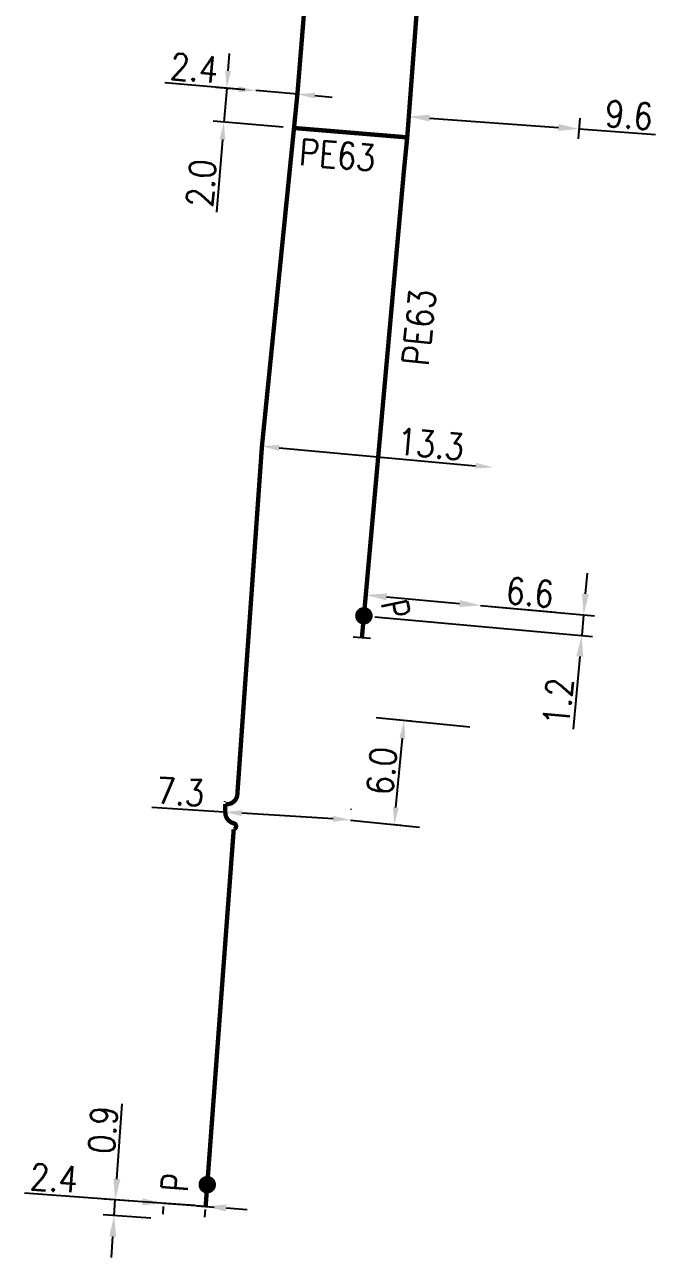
# Model space of a CAD drawing. Header units: millimetres. Extents: x 145011 to 146000, y 128282 to 128813.
# Drawn here: x 145710.9 to 145747.1, y 128282 to 128352.7 of the extents above; entities that cross this region are included whole.
import ezdxf
from ezdxf.enums import TextEntityAlignment as Align

# ---------------------------------------------------------------- set-up
doc = ezdxf.new("R2010")
doc.units = ezdxf.units.MM
doc.header["$PDMODE"] = 34
doc.linetypes.add('L_100_PE', pattern=[14, 10, -1.5, 1, -1.5])
doc.layers.get('0').update_dxf_attribs({"linetype": 'CONTINUOUS'})
doc.layers.get('DEFPOINTS').update_dxf_attribs({"linetype": 'CONTINUOUS'})
for name, color, linetype in [('L_140', 3, 'CONTINUOUS'), ('L_300', 7, 'CONTINUOUS'), ('L_340', 7, 'CONTINUOUS')]:
    doc.layers.add(name, color=color, linetype=linetype)
doc.styles.add('G_ROMANS', font='ROMANS.SHX', dxfattribs={"width": 0.75})
doc.styles.get("Standard").update_dxf_attribs({"font": 'romans.shx', "width": 0.85})
doc.dimstyles.get("Standard").update_dxf_attribs({"dimtxt": 1.5, "dimasz": 1.2, "dimexe": 0.625, "dimexo": 0.625, "dimgap": 0.25, "dimtad": 1, "dimdec": 1, "dimzin": 0, "dimdsep": 46, "dimtxsty": 'Standard', "dimcen": -0.5, "dimadec": 0, "dimazin": 0, "dimtfac": 1, "dimtdec": 1, "dimtmove": 0, "dimatfit": 3, "dimfxl": 0, "dimtolj": 1, "dimtzin": 0, "dimarcsym": 0})

# ---------------------------------------------------------------- blocks, each defined once
blk = doc.blocks.new('*D3')
at = {"layer": 'DEFPOINTS', "color": 0, "linetype": 'Continuous', "transparency": 16777216}
for p in [(145724.184, 128348.896), (145724.184, 128348.896), (145726.576, 128348.694)]:
    blk.add_point(p, dxfattribs=at)
at = {"layer": 'L_140', "color": 0, "linetype": 'Continuous', "lineweight": -2, "transparency": 16777216}
for p, q in [((145723.188, 128348.98), (145718.971, 128349.337)), ((145726.576, 128348.694), (145724.184, 128348.896)), ((145727.572, 128348.609), (145728.569, 128348.525))]:
    blk.add_line(p, q, dxfattribs=at)
at = {"layer": 'L_140', "color": 0, "linetype": 'Continuous', "transparency": 16777216}
for points in [[(145723.202, 128349.146), (145723.174, 128348.814), (145724.184, 128348.896)], [(145727.586, 128348.775), (145727.558, 128348.443), (145726.576, 128348.694)]]:
    blk.add_solid(points, dxfattribs=at)
at = {"layer": 'L_140', "color": 0, "linetype": 'Continuous', "transparency": 16777216, "insert": (145720.665, 128350.197), "char_height": 1.5, "attachment_point": 5, "rotation": 355.1642}
blk.add_mtext('\\A1;2.4', dxfattribs=at)
blk = doc.blocks.new('*D4')
at = {"layer": 'DEFPOINTS', "color": 0, "linetype": 'Continuous', "transparency": 16777216}
for p in [(145724.543, 128328.517), (145737.788, 128327.311), (145737.788, 128327.311)]:
    blk.add_point(p, dxfattribs=at)
at = {"layer": 'L_140', "color": 0, "linetype": 'Continuous', "lineweight": -2, "transparency": 16777216}
blk.add_line((145725.539, 128328.426), (145736.792, 128327.401), dxfattribs=at)
at = {"layer": 'L_140', "color": 0, "linetype": 'Continuous', "transparency": 16777216}
for points in [[(145725.554, 128328.592), (145725.524, 128328.26), (145724.543, 128328.517)], [(145736.808, 128327.567), (145736.777, 128327.235), (145737.788, 128327.311)]]:
    blk.add_solid(points, dxfattribs=at)
at = {"layer": 'L_140', "color": 0, "linetype": 'Continuous', "transparency": 16777216, "insert": (145734.212, 128328.64), "char_height": 1.5, "attachment_point": 5, "rotation": 354.79787}
blk.add_mtext('\\A1;13.3', dxfattribs=at)
blk = doc.blocks.new('*D5')
at = {"layer": 'DEFPOINTS', "color": 0, "linetype": 'Continuous', "transparency": 16777216}
for p in [(145722.385, 128307.524), (145729.622, 128307.076), (145729.623, 128307.106)]:
    blk.add_point(p, dxfattribs=at)
at = {"layer": 'L_140', "color": 0, "linetype": 'Continuous', "lineweight": -2, "transparency": 16777216}
for p, q in [((145722.424, 128308.148), (145722.426, 128308.179)), ((145722.387, 128307.555), (145718.224, 128307.813)), ((145728.625, 128307.168), (145723.385, 128307.493)), ((145729.66, 128307.699), (145729.662, 128307.73))]:
    blk.add_line(p, q, dxfattribs=at)
at = {"layer": 'L_140', "color": 0, "linetype": 'Continuous', "transparency": 16777216}
for points in [[(145723.396, 128307.659), (145723.375, 128307.327), (145722.387, 128307.555)], [(145728.636, 128307.334), (145728.615, 128307.002), (145729.623, 128307.106)]]:
    blk.add_solid(points, dxfattribs=at)
at = {"layer": 'L_140', "color": 0, "linetype": 'Continuous', "transparency": 16777216, "insert": (145719.869, 128308.713), "char_height": 1.5, "attachment_point": 5, "rotation": 356.45179}
blk.add_mtext('\\A1;7.3', dxfattribs=at)
blk = doc.blocks.new('*D6')
at = {"layer": 'DEFPOINTS', "color": 0, "linetype": 'Continuous', "transparency": 16777216}
for p in [(145732.688, 128312.79), (145733.69, 128312.695), (145733.125, 128306.722)]:
    blk.add_point(p, dxfattribs=at)
at = {"layer": 'L_140', "color": 0, "linetype": 'Continuous', "lineweight": -2, "transparency": 16777216}
for p, q in [((145733.067, 128312.754), (145732.066, 128312.849)), ((145732.217, 128307.812), (145732.594, 128311.794)), ((145732.502, 128306.781), (145731.501, 128306.875))]:
    blk.add_line(p, q, dxfattribs=at)
at = {"layer": 'L_140', "color": 0, "linetype": 'Continuous', "transparency": 16777216}
for points in [[(145732.428, 128311.81), (145732.76, 128311.779), (145732.688, 128312.79)], [(145732.051, 128307.828), (145732.383, 128307.796), (145732.123, 128306.817)]]:
    blk.add_solid(points, dxfattribs=at)
at = {"layer": 'L_140', "color": 0, "linetype": 'Continuous', "transparency": 16777216, "insert": (145731.411, 128309.911), "char_height": 1.5, "attachment_point": 5, "rotation": 84.59648}
blk.add_mtext('\\A1;6.0', dxfattribs=at)
blk = doc.blocks.new('*D11')
at = {"layer": 'DEFPOINTS', "color": 0, "linetype": 'Continuous', "transparency": 16777216}
for p in [(145742.73, 128346.701), (145732.87, 128346.218), (145742.644, 128345.51)]:
    blk.add_point(p, dxfattribs=at)
at = {"layer": 'L_140', "color": 0, "linetype": 'Continuous', "lineweight": -2, "transparency": 16777216}
for p, q in [((145732.915, 128346.842), (145733.001, 128348.032)), ((145734.153, 128347.322), (145741.534, 128346.787)), ((145742.689, 128346.133), (145742.776, 128347.324)), ((145742.73, 128346.701), (145747.09, 128346.385))]:
    blk.add_line(p, q, dxfattribs=at)
at = {"layer": 'L_140', "color": 0, "linetype": 'Continuous', "transparency": 16777216}
for points in [[(145734.167, 128347.522), (145734.139, 128347.123), (145732.956, 128347.409)], [(145741.548, 128346.987), (145741.519, 128346.588), (145742.73, 128346.701)]]:
    blk.add_solid(points, dxfattribs=at)
at = {"layer": 'L_140', "color": 0, "linetype": 'Continuous', "transparency": 16777216, "insert": (145745.581, 128347.497), "char_height": 1.5, "attachment_point": 5, "rotation": 355.85498}
blk.add_mtext('\\A1;9.6', dxfattribs=at)
blk = doc.blocks.new('L_340_07')
at = {"color": 0, "linetype": 'Continuous', "const_width": 0.25, "flags": 128}
blk.add_lwpolyline([(0, 0), (1.25, 0)], dxfattribs=at)
at = {"color": 0, "linetype": 'Continuous', "flags": 128}
blk.add_lwpolyline([(1.25, -0.5), (1.25, 0.5)], dxfattribs=at)
at = {"color": 0, "linetype": 'Continuous', "style": 'G_ROMANS', "width": 0.75, "flags": 3}
for tag, p in [('DEF_LEG', (0.723, -3.465)), ('DEF_COUP', (0.723, -5.965)), ('DEF_TYPE', (0.723, -8.465))]:
    blk.add_attdef(tag, text='', height=1.2, dxfattribs=at).set_placement(p, align=Align.MIDDLE)
blk = doc.blocks.new('*D18')
at = {"layer": 'DEFPOINTS', "color": 0, "linetype": 'Continuous', "transparency": 16777216}
for p in [(145724.184, 128348.896), (145722.362, 128347.089), (145726.38, 128346.756)]:
    blk.add_point(p, dxfattribs=at)
at = {"layer": 'L_140', "color": 0, "linetype": 'Continuous', "lineweight": -2, "transparency": 16777216}
for p, q in [((145722.606, 128350.03), (145722.688, 128351.027)), ((145723.561, 128348.948), (145721.9, 128349.085)), ((145722.523, 128349.034), (145722.362, 128347.089)), ((145725.758, 128346.808), (145721.739, 128347.14)), ((145722.279, 128346.092), (145721.935, 128341.935))]:
    blk.add_line(p, q, dxfattribs=at)
at = {"layer": 'L_140', "color": 0, "linetype": 'Continuous', "transparency": 16777216}
for points in [[(145722.439, 128350.044), (145722.772, 128350.016), (145722.523, 128349.034)], [(145722.113, 128346.106), (145722.445, 128346.079), (145722.362, 128347.089)]]:
    blk.add_solid(points, dxfattribs=at)
at = {"layer": 'L_140', "color": 0, "linetype": 'Continuous', "transparency": 16777216, "insert": (145721.069, 128343.598), "char_height": 1.5, "attachment_point": 5, "rotation": 85.26461}
blk.add_mtext('\\A1;2.0', dxfattribs=at)
blk = doc.blocks.new('*D19')
at = {"layer": 'DEFPOINTS', "color": 0, "linetype": 'Continuous', "transparency": 16777216}
for p in [(145716.14, 128285.326), (145721.316, 128284.952), (145718.789, 128284.232)]:
    blk.add_point(p, dxfattribs=at)
at = {"layer": 'L_340', "color": 0, "linetype": 'Continuous', "lineweight": -2, "transparency": 16777216}
for p, q in [((145716.227, 128286.523), (145716.538, 128290.823)), ((145720.693, 128284.997), (145715.517, 128285.372)), ((145716.075, 128284.428), (145716.14, 128285.326)), ((145718.166, 128284.277), (145715.452, 128284.473)), ((145715.988, 128283.231), (145715.902, 128282.034))]:
    blk.add_line(p, q, dxfattribs=at)
at = {"layer": 'L_340', "color": 0, "linetype": 'Continuous', "transparency": 16777216}
for points in [[(145716.027, 128286.538), (145716.426, 128286.509), (145716.14, 128285.326)], [(145715.789, 128283.246), (145716.188, 128283.217), (145716.075, 128284.428)]]:
    blk.add_solid(points, dxfattribs=at)
at = {"layer": 'L_340', "color": 0, "linetype": 'Continuous', "transparency": 16777216, "insert": (145715.428, 128289.344), "char_height": 1.5, "attachment_point": 5, "rotation": 85.86162}
blk.add_mtext('\\A1;0.9', dxfattribs=at)
blk = doc.blocks.new('*D20')
at = {"layer": 'DEFPOINTS', "color": 0, "linetype": 'Continuous', "transparency": 16777216}
for p in [(145718.934, 128285.576), (145718.901, 128285.127), (145721.328, 128285.403)]:
    blk.add_point(p, dxfattribs=at)
at = {"layer": 'L_340', "color": 0, "linetype": 'Continuous', "lineweight": -2, "transparency": 16777216}
for p, q in [((145717.704, 128285.213), (145710.944, 128285.704)), ((145718.889, 128284.953), (145718.856, 128284.503)), ((145721.295, 128284.953), (145718.901, 128285.127)), ((145722.492, 128284.866), (145723.689, 128284.779)), ((145721.282, 128284.78), (145721.25, 128284.33))]:
    blk.add_line(p, q, dxfattribs=at)
at = {"layer": 'L_340', "color": 0, "linetype": 'Continuous', "transparency": 16777216}
for points in [[(145717.719, 128285.413), (145717.69, 128285.014), (145718.901, 128285.127)], [(145722.506, 128285.066), (145722.477, 128284.667), (145721.295, 128284.953)]]:
    blk.add_solid(points, dxfattribs=at)
at = {"layer": 'L_340', "color": 0, "linetype": 'Continuous', "transparency": 16777216, "insert": (145712.628, 128286.584), "char_height": 1.5, "attachment_point": 5, "rotation": 355.85217}
blk.add_mtext('\\A1;2.4', dxfattribs=at)
blk = doc.blocks.new('L_300_12')
at = {"color": 0, "linetype": 'Continuous', "const_width": 0.497, "flags": 128}
blk.add_lwpolyline([(-0.252, 0, 1), (0.252, 0, 1)], format="xyb", close=True, dxfattribs=at)
at = {"color": 0, "linetype": 'Continuous', "style": 'G_ROMANS', "width": 0.75}
blk.add_text('P', height=1.5, dxfattribs=at).set_placement((0, 1.85), align=Align.MIDDLE)
at = {"color": 0, "linetype": 'Continuous', "style": 'G_ROMANS', "width": 0.75, "flags": 3}
for tag, p in [('DEF_LEG', (0, -5)), ('DEF_COUP', (0, -7.5)), ('DEF_TYPE', (0, -10))]:
    blk.add_attdef(tag, text='', height=1.2, dxfattribs=at).set_placement(p, align=Align.MIDDLE)
blk = doc.blocks.new('*D21')
at = {"layer": 'DEFPOINTS', "color": 0, "linetype": 'Continuous', "transparency": 16777216}
for p in [(145730.495, 128319.995), (145730.495, 128319.995), (145737.068, 128319.397)]:
    blk.add_point(p, dxfattribs=at)
at = {"layer": 'L_140', "color": 0, "linetype": 'Continuous', "lineweight": -2, "transparency": 16777216}
for p, q in [((145731.69, 128319.887), (145735.873, 128319.506)), ((145737.068, 128319.397), (145741.361, 128319.006))]:
    blk.add_line(p, q, dxfattribs=at)
at = {"layer": 'L_140', "color": 0, "linetype": 'Continuous', "transparency": 16777216}
for points in [[(145731.708, 128320.086), (145731.672, 128319.687), (145730.495, 128319.995)], [(145735.891, 128319.705), (145735.855, 128319.307), (145737.068, 128319.397)]]:
    blk.add_solid(points, dxfattribs=at)
at = {"layer": 'L_140', "color": 0, "linetype": 'Continuous', "transparency": 16777216, "insert": (145739.902, 128320.143), "char_height": 1.5, "attachment_point": 5, "rotation": 354.79787}
blk.add_mtext('\\A1;6.6', dxfattribs=at)
blk = doc.blocks.new('*D22')
at = {"layer": 'DEFPOINTS', "color": 0, "linetype": 'Continuous', "transparency": 16777216}
for p in [(145730.386, 128318.8), (145737.068, 128319.397), (145742.868, 128317.664)]:
    blk.add_point(p, dxfattribs=at)
at = {"layer": 'L_300', "color": 0, "linetype": 'Continuous', "lineweight": -2, "transparency": 16777216}
for p, q in [((145743.085, 128320.054), (145743.194, 128321.249)), ((145737.69, 128319.34), (145743.599, 128318.802)), ((145742.976, 128318.859), (145742.868, 128317.664)), ((145731.009, 128318.744), (145743.49, 128317.607)), ((145742.759, 128316.469), (145742.379, 128312.297))]:
    blk.add_line(p, q, dxfattribs=at)
at = {"layer": 'L_300', "color": 0, "linetype": 'Continuous', "transparency": 16777216}
for points in [[(145742.886, 128320.072), (145743.284, 128320.036), (145742.976, 128318.859)], [(145742.56, 128316.487), (145742.958, 128316.451), (145742.868, 128317.664)]]:
    blk.add_solid(points, dxfattribs=at)
at = {"layer": 'L_300', "color": 0, "linetype": 'Continuous', "transparency": 16777216, "insert": (145741.518, 128313.876), "char_height": 1.5, "attachment_point": 5, "rotation": 84.79787}
blk.add_mtext('\\A1;1.2', dxfattribs=at)

msp = doc.modelspace()

# ---------------------------------------------------------------- linework, layer by layer
at = {"layer": 'L_140', "linetype": 'L_100_PE', "const_width": 0.25, "flags": 128}
msp.add_lwpolyline([(145728.521, 128390.163), (145728.549, 128390.662), (145729.594, 128390.604), (145729.598, 128389.703), (145729.148, 128380.433), (145727.387, 128358.676), (145726.576, 128348.694), (145724.543, 128328.517), (145723.133, 128308.561, -0.438115), (145722.444, 128308.011), (145722.444, 128307.529, 0.343303), (145722.926, 128306.91, -0.778339), (145722.926, 128306.566), (145721.409, 128286.198)], format="xyb", dxfattribs=at)
at = {"layer": 'L_140', "linetype": 'L_100_PE', "flags": 128}
msp.add_lwpolyline([(145730.386, 128318.8, 0.25, 0.25, 0), (145730.495, 128319.995, 0.25, 0.25, 0), (145732.679, 128344.291, 0.25, 0.25, 0), (145732.679, 128344.291, 0.25, 0.25, 0), (145732.87, 128346.218, 0.25, 0.25, 0), (145732.87, 128346.218, 0.25, 0.25, 0), (145732.87, 128346.218, 0.25, 0.25, 0), (145735.009, 128374.53, 0.25, 0.25, 0), (145735.142, 128376.475, 0, 0, 0)], format="xyseb", dxfattribs=at)
at = {"layer": 'L_140', "linetype": 'L_100_PE', "const_width": 0.25, "flags": 128}
msp.add_lwpolyline([(145726.38, 128346.756), (145732.87, 128346.218)], dxfattribs=at)
at = {"layer": 'L_140', "linetype": 'L_100_PE', "flags": 128}
for points in [[(145736.465, 128312.415), (145731.087, 128312.958)], [(145733.573, 128306.676), (145729.622, 128307.076)]]:
    msp.add_lwpolyline(points, dxfattribs=at)

# ---------------------------------------------------------------- block references
at = {"layer": 'L_300'}
for p, rotation in [((145730.386, 128318.8), 281.6524161394059), ((145721.409, 128286.198), 85.73954193632699)]:
    msp.add_blockref('L_300_12', p, dxfattribs=dict(at, rotation=rotation))
at = {"layer": 'L_340'}
for p, rotation in [((145730.386, 128318.8), 264.7978682226245), ((145721.409, 128286.198), 265.7315832092729)]:
    msp.add_blockref('L_340_07', p, dxfattribs=dict(at, rotation=rotation))

# ---------------------------------------------------------------- texts
at = {"layer": 'L_140', "linetype": 'Continuous', "width": 0.85}
for rotation, p in [(355.26461, (145726.625, 128344.646)), (84.26347, (145734.077, 128333.08))]:
    msp.add_text('PE63', height=1.5, rotation=rotation, dxfattribs=at).set_placement(p)

# ---------------------------------------------------------------- dimensions: what is measured, and where the dimension line sits
at = {"layer": 'L_140', "linetype": 'Continuous'}
for base, p1, p2, angle, override, picture, middle, dimtype in [((145724.184, 128348.896), (145726.576, 128348.694), (145724.184, 128348.896), 175.1642, {"dimasz": 1, "dimtsz": 0}, '*D3', (145720.581, 128349.201), 161), ((145722.362, 128347.089), (145724.184, 128348.896), (145726.38, 128346.756), 85.26461, {"dimasz": 1}, '*D18', (145722.066, 128343.515), 160), ((145737.788, 128327.311), (145724.543, 128328.517), (145737.788, 128327.311), 354.79787, {"dimasz": 1, "dimtsz": 0}, '*D4', (145734.121, 128327.644), 161), ((145732.688, 128312.79), (145733.125, 128306.722), (145733.69, 128312.695), 84.59648, {"dimasz": 1, "dimtsz": 0}, '*D6', (145732.407, 128309.817), 161), ((145729.6235, 128307.1062), (145722.3855, 128307.5243), (145729.6216, 128307.0756), 356.45179, {"dimasz": 1, "dimtsz": 0}, '*D5', (145719.8066, 128307.7149), 161)]:
    dim = msp.add_linear_dim(base=base, p1=p1, p2=p2, angle=angle, dimstyle='Standard', override=override, dxfattribs=at)
    dim.commit()
    dim.dimension.update_dxf_attribs({"geometry": picture, "text_midpoint": middle, "dimtype": dimtype})
dim = msp.add_linear_dim(base=(145742.73, 128346.701), p1=(145732.87, 128346.218), p2=(145742.644, 128345.51), angle=355.85498, text='9.6', dimstyle='Standard', dxfattribs=at)
dim.commit()
dim.dimension.update_dxf_attribs({"geometry": '*D11', "text_midpoint": (145745.509, 128346.499), "dimtype": 161})
dim = msp.add_linear_dim(base=(145730.495, 128319.995), p1=(145737.068, 128319.397), p2=(145730.495, 128319.995), angle=174.79787, dimstyle='Standard', dxfattribs=at)
dim.commit()
dim.dimension.update_dxf_attribs({"geometry": '*D21', "text_midpoint": (145739.812, 128319.147), "dimtype": 160})
at = {"layer": 'L_300', "linetype": 'Continuous'}
dim = msp.add_linear_dim(base=(145742.868, 128317.664), p1=(145737.068, 128319.397), p2=(145730.386, 128318.8), angle=84.79787, dimstyle='Standard', dxfattribs=at)
dim.commit()
dim.dimension.update_dxf_attribs({"geometry": '*D22', "text_midpoint": (145742.514, 128313.785), "dimtype": 160})
at = {"layer": 'L_340', "linetype": 'Continuous'}
for base, p1, p2, angle, picture, middle in [((145716.14, 128285.326), (145718.789, 128284.232), (145721.316, 128284.952), 265.86162, '*D19', (145716.425, 128289.271)), ((145718.901, 128285.127), (145721.328, 128285.403), (145718.934, 128285.576), 355.85217, '*D20', (145712.556, 128285.587))]:
    dim = msp.add_linear_dim(base=base, p1=p1, p2=p2, angle=angle, dimstyle='Standard', dxfattribs=at)
    dim.commit()
    dim.dimension.update_dxf_attribs({"geometry": picture, "text_midpoint": middle, "dimtype": 160})

doc.saveas('drawing.dxf')
